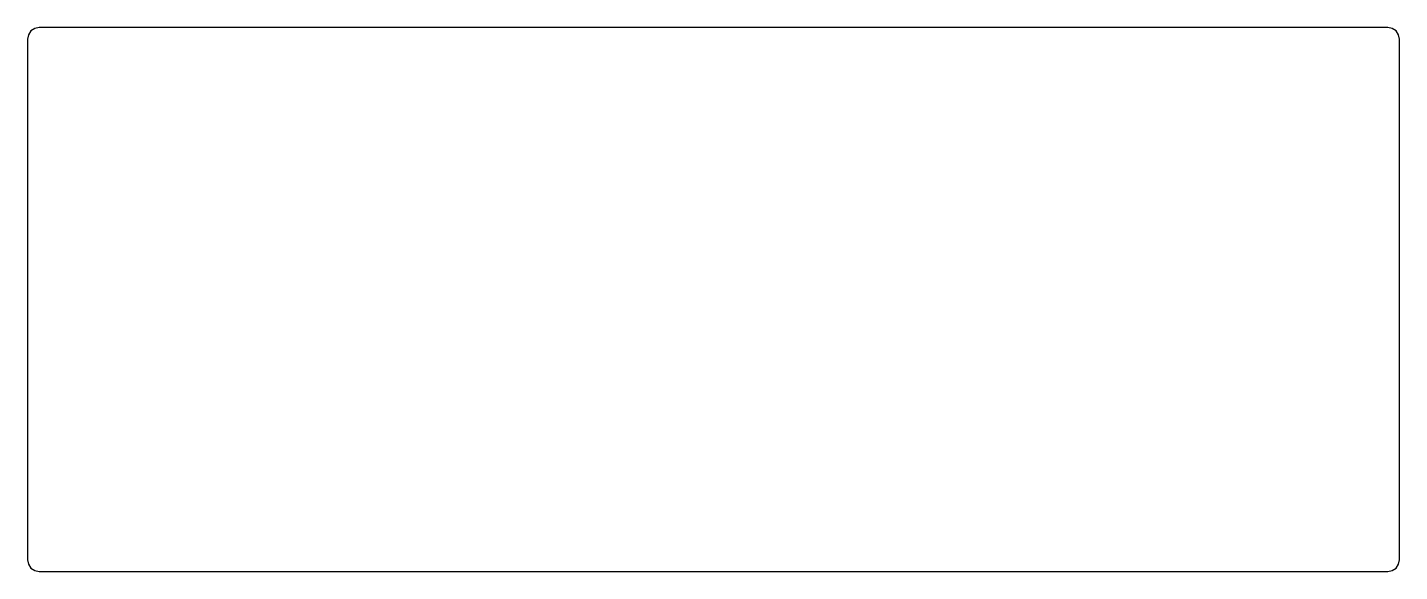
# Model space of a CAD drawing. Header units: metres. Extents: x 0 to 116, y 0 to 46.
import ezdxf

# ---------------------------------------------------------------- set-up
doc = ezdxf.new("R2010")
doc.units = ezdxf.units.M

msp = doc.modelspace()

# ---------------------------------------------------------------- linework, layer by layer
for p, q in [((0.08, 45.38), (0, 45)), ((0.29, 45.71), (0.08, 45.38)), ((0.62, 45.92), (0.29, 45.71)), ((1, 46), (0.62, 45.92)), ((115, 46), (1, 46)), ((115.38, 45.92), (115, 46)), ((115.71, 45.71), (115.38, 45.92)), ((115.92, 45.38), (115.71, 45.71)), ((116, 45), (115.92, 45.38)), ((0, 45), (0, 1)), ((116, 1), (116, 45)), ((0, 1), (0.08, 0.62)), ((0.08, 0.62), (0.29, 0.29)), ((0.29, 0.29), (0.62, 0.08)), ((0.62, 0.08), (1, 0)), ((1, 0), (115, 0)), ((115, 0), (115.38, 0.08)), ((115.38, 0.08), (115.71, 0.29)), ((115.71, 0.29), (115.92, 0.62)), ((115.92, 0.62), (116, 1))]:
    msp.add_line(p, q)

doc.saveas('drawing.dxf')
